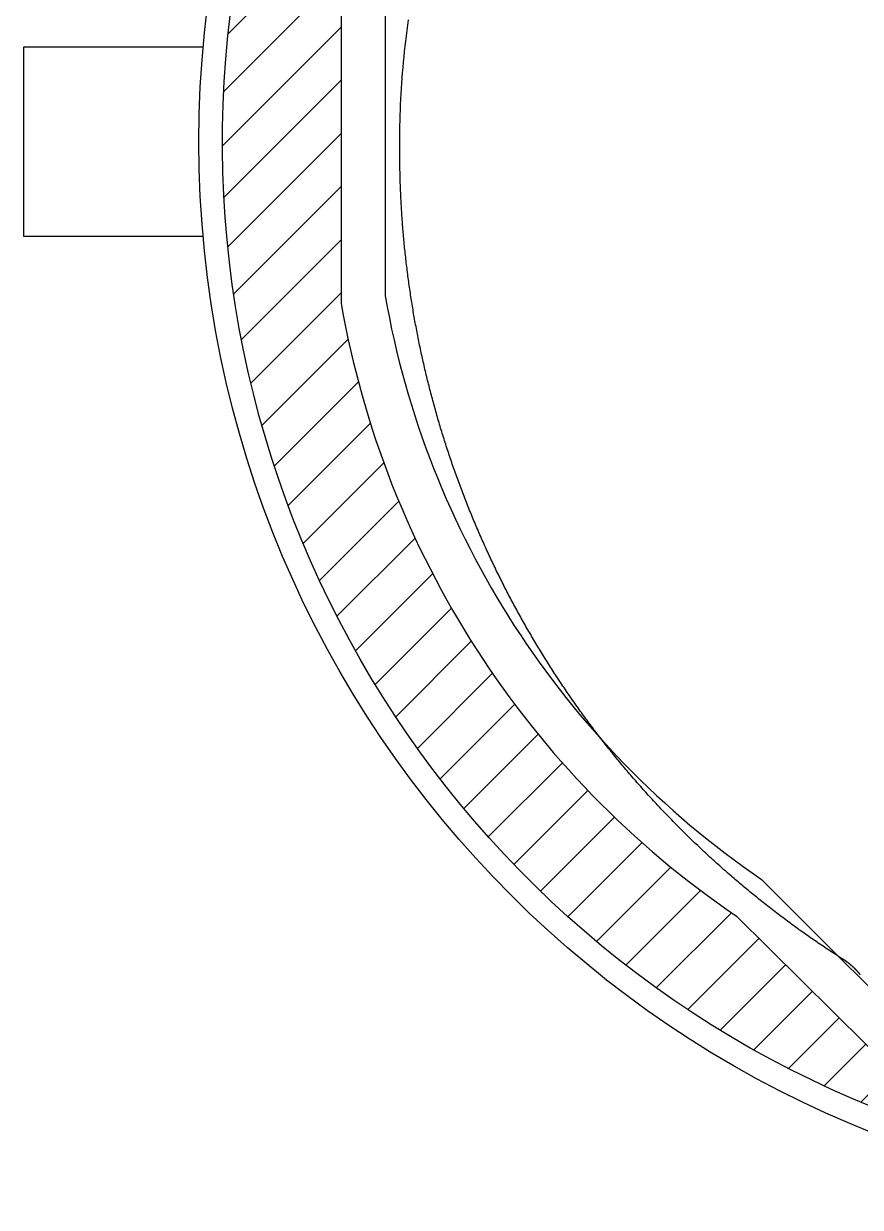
# Model space of a CAD drawing. Header units: millimetres. Extents: x 6268 to 6857, y -7375 to -6958.
# Drawn here: x 6681.34 to 6716.67, y -7202.39 to -7152.4 of the extents above; entities that cross this region are included whole.
import ezdxf

# ---------------------------------------------------------------- set-up
doc = ezdxf.new("R2010")
doc.units = ezdxf.units.MM
doc.header["$LTSCALE"] = 32.67
doc.layers.get('0').update_dxf_attribs({"linetype": 'CONTINUOUS'})
for name, color, linetype in [('BZ', 210, 'CONTINUOUS'), ('ITO', 3, 'CONTINUOUS'), ('sensor', 7, 'CONTINUOUS')]:
    doc.layers.add(name, color=color, linetype=linetype)

msp = doc.modelspace()

# ---------------------------------------------------------------- hatches: boundary and pattern name
h = msp.add_hatch()
h.set_pattern_fill('ANSI31', color=4, scale=0.5, style=0)
h.set_pattern_definition([(45, (66.8462, 199.5676), (-1.12253202, 1.12253202), [])])
h.paths.add_polyline_path([(6723.684, -7119.1), (6733.737, -7119.1), (6733.661, -7113.387, 0.824), (6717.291, -7198.198), (6719.629, -7198.194), (6711.437, -7190.093, -0.202419), (6694.746, -7164.22), (6694.746, -7150.553, -0.293118)])

# ---------------------------------------------------------------- linework, layer by layer
at = {"color": 1}
msp.add_line((6705.683, -7182.552), (6705.673, -7182.561), dxfattribs=at)
msp.add_line((6705.683, -7182.552), (6705.673, -7182.561), dxfattribs=at)
msp.add_line((6705.683, -7182.552), (6705.673, -7182.561), dxfattribs=at)
msp.add_line((6705.683, -7182.552), (6705.673, -7182.561), dxfattribs=at)
at = {"layer": 'BZ'}
msp.add_lwpolyline([(6716.669, -7192.566), (6716.666, -7192.561), (6716.662, -7192.557), (6716.659, -7192.553), (6716.655, -7192.548), (6716.652, -7192.544), (6716.648, -7192.54), (6716.645, -7192.535), (6716.641, -7192.531), (6716.638, -7192.527), (6716.634, -7192.522), (6716.63, -7192.518), (6716.627, -7192.514), (6716.623, -7192.509), (6716.62, -7192.505), (6716.612, -7192.496), (6716.609, -7192.492), (6716.605, -7192.488), (6716.602, -7192.484), (6716.598, -7192.48), (6716.594, -7192.475), (6716.591, -7192.471), (6716.587, -7192.467), (6716.58, -7192.458), (6716.572, -7192.45), (6716.569, -7192.446), (6716.565, -7192.442), (6716.561, -7192.438), (6716.557, -7192.433), (6716.554, -7192.429), (6716.55, -7192.425), (6716.546, -7192.421), (6716.542, -7192.417), (6716.539, -7192.413), (6716.535, -7192.409), (6716.531, -7192.404), (6716.527, -7192.4), (6716.52, -7192.392), (6716.512, -7192.384), (6716.508, -7192.38), (6716.5, -7192.372), (6716.497, -7192.368), (6716.493, -7192.364), (6716.485, -7192.356), (6716.477, -7192.348), (6716.473, -7192.344), (6716.469, -7192.34), (6716.466, -7192.336), (6716.462, -7192.332), (6716.458, -7192.328), (6716.454, -7192.324), (6716.45, -7192.32), (6716.446, -7192.316), (6716.442, -7192.312), (6716.438, -7192.308), (6716.434, -7192.304), (6716.43, -7192.3), (6716.426, -7192.296), (6716.422, -7192.292), (6716.418, -7192.289), (6716.414, -7192.285), (6716.41, -7192.281), (6716.406, -7192.277), (6716.402, -7192.273), (6716.394, -7192.265), (6716.39, -7192.262), (6716.385, -7192.258), (6716.381, -7192.254), (6716.377, -7192.25), (6716.373, -7192.246), (6716.369, -7192.242), (6716.365, -7192.239), (6716.361, -7192.235), (6716.357, -7192.231), (6716.353, -7192.227), (6716.349, -7192.224), (6716.344, -7192.22), (6716.34, -7192.216), (6716.336, -7192.212), (6716.332, -7192.209), (6716.328, -7192.205), (6716.323, -7192.201), (6716.319, -7192.197), (6716.315, -7192.194), (6716.311, -7192.19), (6716.302, -7192.183), (6716.298, -7192.179), (6716.294, -7192.176), (6716.29, -7192.172), (6716.285, -7192.168), (6716.281, -7192.165), (6716.277, -7192.161), (6716.273, -7192.157), (6716.268, -7192.154), (6716.264, -7192.15), (6716.26, -7192.147), (6716.256, -7192.143), (6716.251, -7192.14), (6716.247, -7192.136), (6716.243, -7192.132), (6716.238, -7192.129), (6716.229, -7192.122), (6716.225, -7192.118), (6716.216, -7192.111), (6716.212, -7192.108), (6716.208, -7192.104), (6716.203, -7192.101), (6716.199, -7192.098), (6716.195, -7192.094), (6716.19, -7192.091), (6716.186, -7192.087), (6716.181, -7192.084), (6716.177, -7192.08), (6716.173, -7192.077), (6716.168, -7192.074), (6716.159, -7192.067), (6716.155, -7192.063), (6716.15, -7192.06), (6716.141, -7192.053), (6716.132, -7192.047), (6716.128, -7192.043), (6716.123, -7192.04), (6716.119, -7192.037), (6716.114, -7192.033), (6716.11, -7192.03), (6716.105, -7192.027), (6716.101, -7192.024), (6716.096, -7192.02), (6716.092, -7192.017), (6716.087, -7192.014), (6716.083, -7192.011), (6716.073, -7192.004), (6716.064, -7191.998), (6716.055, -7191.991), (6716.05, -7191.988), (6716.046, -7191.985), (6716.041, -7191.982), (6716.037, -7191.979), (6716.032, -7191.976), (6716.027, -7191.972), (6716.023, -7191.969), (6716.018, -7191.966), (6716.013, -7191.963), (6716.009, -7191.96), (6716.004, -7191.957), (6715.995, -7191.951), (6715.99, -7191.948), (6715.985, -7191.945), (6715.976, -7191.939), (6715.971, -7191.936), (6715.966, -7191.933, -0.0001), (6715.966, -7191.933), (6715.899, -7191.89), (6715.831, -7191.846), (6715.764, -7191.803), (6715.697, -7191.759), (6715.629, -7191.716), (6715.562, -7191.672), (6715.495, -7191.628), (6715.428, -7191.584), (6715.361, -7191.54), (6715.294, -7191.496), (6715.228, -7191.451), (6715.161, -7191.407), (6715.095, -7191.362), (6715.028, -7191.317), (6714.962, -7191.272), (6714.895, -7191.227), (6714.829, -7191.182), (6714.763, -7191.136), (6714.697, -7191.091), (6714.631, -7191.045), (6714.565, -7191), (6714.5, -7190.954), (6714.434, -7190.908), (6714.368, -7190.862), (6714.303, -7190.815), (6714.238, -7190.769), (6714.172, -7190.722), (6714.107, -7190.676), (6714.042, -7190.629), (6713.977, -7190.582), (6713.912, -7190.535), (6713.847, -7190.488), (6713.783, -7190.441), (6713.718, -7190.393), (6713.653, -7190.346), (6713.589, -7190.298), (6713.525, -7190.25), (6713.46, -7190.202), (6713.396, -7190.154), (6713.332, -7190.106), (6713.268, -7190.058), (6713.204, -7190.009), (6713.141, -7189.961), (6713.077, -7189.912), (6713.013, -7189.863), (6712.95, -7189.814), (6712.886, -7189.765), (6712.823, -7189.716), (6712.76, -7189.667), (6712.697, -7189.617), (6712.634, -7189.568), (6712.571, -7189.518), (6712.508, -7189.468), (6712.445, -7189.418), (6712.383, -7189.368), (6712.32, -7189.318), (6712.258, -7189.267), (6712.196, -7189.217), (6712.133, -7189.166), (6712.071, -7189.116), (6712.009, -7189.065), (6711.947, -7189.014), (6711.886, -7188.963), (6711.824, -7188.912), (6711.762, -7188.86), (6711.701, -7188.809), (6711.639, -7188.758), (6711.578, -7188.706), (6711.517, -7188.654), (6711.456, -7188.602), (6711.395, -7188.55), (6711.334, -7188.498), (6711.273, -7188.446), (6711.212, -7188.393), (6711.152, -7188.341), (6711.091, -7188.288), (6711.031, -7188.235), (6710.971, -7188.183), (6710.911, -7188.13), (6710.851, -7188.076), (6710.791, -7188.023), (6710.731, -7187.97), (6710.671, -7187.916), (6710.611, -7187.863), (6710.552, -7187.809), (6710.492, -7187.755), (6710.433, -7187.701), (6710.374, -7187.647), (6710.315, -7187.593), (6710.256, -7187.539), (6710.197, -7187.484), (6710.138, -7187.43), (6710.08, -7187.375), (6710.021, -7187.321), (6709.963, -7187.266), (6709.904, -7187.211), (6709.846, -7187.156), (6709.788, -7187.1), (6709.73, -7187.045), (6709.672, -7186.99), (6709.614, -7186.934), (6709.557, -7186.878), (6709.499, -7186.823), (6709.442, -7186.767), (6709.384, -7186.711), (6709.327, -7186.655), (6709.27, -7186.598), (6709.213, -7186.542), (6709.156, -7186.485), (6709.099, -7186.429), (6709.042, -7186.372), (6708.986, -7186.315), (6708.929, -7186.258), (6708.873, -7186.201), (6708.817, -7186.144), (6708.761, -7186.087), (6708.705, -7186.03), (6708.649, -7185.972), (6708.593, -7185.915), (6708.537, -7185.857), (6708.482, -7185.799), (6708.426, -7185.741), (6708.371, -7185.683), (6708.316, -7185.625), (6708.261, -7185.567), (6708.206, -7185.508), (6708.151, -7185.45), (6708.096, -7185.391), (6708.042, -7185.333), (6707.987, -7185.274), (6707.933, -7185.215), (6707.879, -7185.156), (6707.824, -7185.097), (6707.77, -7185.038), (6707.716, -7184.978), (6707.663, -7184.919), (6707.609, -7184.859), (6707.555, -7184.8), (6707.502, -7184.74), (6707.449, -7184.68), (6707.395, -7184.62), (6707.342, -7184.56), (6707.289, -7184.5), (6707.236, -7184.44), (6707.184, -7184.379), (6707.131, -7184.319), (6707.079, -7184.258), (6707.026, -7184.198), (6706.974, -7184.137), (6706.922, -7184.076), (6706.87, -7184.015), (6706.818, -7183.954), (6706.766, -7183.893), (6706.715, -7183.831), (6706.663, -7183.77), (6706.612, -7183.708), (6706.56, -7183.647), (6706.509, -7183.585), (6706.458, -7183.523), (6706.407, -7183.461), (6706.356, -7183.399), (6706.306, -7183.337), (6706.255, -7183.275), (6706.205, -7183.213), (6706.154, -7183.15), (6706.104, -7183.088), (6706.054, -7183.025), (6706.004, -7182.962), (6705.954, -7182.899), (6705.905, -7182.837), (6705.855, -7182.774), (6705.806, -7182.71), (6705.757, -7182.647), (6705.707, -7182.584), (6705.658, -7182.521), (6705.609, -7182.457), (6705.561, -7182.393), (6705.512, -7182.33), (6705.463, -7182.266), (6705.415, -7182.202), (6705.367, -7182.138), (6705.318, -7182.074), (6705.27, -7182.01), (6705.222, -7181.946), (6705.175, -7181.881), (6705.127, -7181.817), (6705.079, -7181.752), (6705.032, -7181.688), (6704.985, -7181.623), (6704.938, -7181.558), (6704.891, -7181.493), (6704.844, -7181.428), (6704.797, -7181.363), (6704.75, -7181.298), (6704.704, -7181.232), (6704.657, -7181.167), (6704.611, -7181.102), (6704.565, -7181.036), (6704.519, -7180.97), (6704.473, -7180.905), (6704.427, -7180.839), (6704.382, -7180.773), (6704.336, -7180.707), (6704.291, -7180.641), (6704.246, -7180.574), (6704.201, -7180.508), (6704.156, -7180.442), (6704.111, -7180.375), (6704.066, -7180.309), (6704.022, -7180.242), (6703.977, -7180.175), (6703.933, -7180.108), (6703.889, -7180.042), (6703.845, -7179.975), (6703.801, -7179.907), (6703.757, -7179.84), (6703.714, -7179.773), (6703.67, -7179.706), (6703.627, -7179.638), (6703.584, -7179.571), (6703.541, -7179.503), (6703.498, -7179.435), (6703.455, -7179.368), (6703.412, -7179.3), (6703.37, -7179.232), (6703.327, -7179.164), (6703.285, -7179.096), (6703.243, -7179.027), (6703.201, -7178.959), (6703.159, -7178.891), (6703.117, -7178.822), (6703.076, -7178.754), (6703.034, -7178.685), (6702.993, -7178.617), (6702.952, -7178.548), (6702.911, -7178.479), (6702.87, -7178.41), (6702.829, -7178.341), (6702.788, -7178.272), (6702.748, -7178.203), (6702.707, -7178.133), (6702.667, -7178.064), (6702.627, -7177.995), (6702.587, -7177.925), (6702.547, -7177.856), (6702.508, -7177.786), (6702.468, -7177.716), (6702.429, -7177.646), (6702.389, -7177.577), (6702.35, -7177.507), (6702.311, -7177.437), (6702.272, -7177.366), (6702.234, -7177.296), (6702.195, -7177.226), (6702.157, -7177.156), (6702.118, -7177.085), (6702.08, -7177.015), (6702.042, -7176.944), (6702.004, -7176.873), (6701.967, -7176.803), (6701.929, -7176.732), (6701.891, -7176.661), (6701.854, -7176.59), (6701.817, -7176.519), (6701.78, -7176.448), (6701.743, -7176.377), (6701.706, -7176.306), (6701.67, -7176.234), (6701.633, -7176.163), (6701.597, -7176.091), (6701.561, -7176.02), (6701.525, -7175.948), (6701.489, -7175.877), (6701.453, -7175.805), (6701.417, -7175.733), (6701.382, -7175.661), (6701.347, -7175.589), (6701.311, -7175.517), (6701.276, -7175.445), (6701.241, -7175.373), (6701.207, -7175.301), (6701.172, -7175.228), (6701.138, -7175.156), (6701.103, -7175.084), (6701.069, -7175.011), (6701.035, -7174.938), (6701.001, -7174.866), (6700.967, -7174.793), (6700.934, -7174.72), (6700.9, -7174.647), (6700.867, -7174.575), (6700.834, -7174.502), (6700.801, -7174.429), (6700.768, -7174.355), (6700.735, -7174.282), (6700.702, -7174.209), (6700.67, -7174.136), (6700.638, -7174.062), (6700.606, -7173.989), (6700.573, -7173.915), (6700.542, -7173.842), (6700.51, -7173.768), (6700.478, -7173.695), (6700.447, -7173.621), (6700.416, -7173.547), (6700.384, -7173.473), (6700.353, -7173.399), (6700.323, -7173.325), (6700.292, -7173.251), (6700.261, -7173.177), (6700.231, -7173.103), (6700.201, -7173.029), (6700.171, -7172.954), (6700.141, -7172.88), (6700.111, -7172.806), (6700.081, -7172.731), (6700.052, -7172.657), (6700.022, -7172.582), (6699.993, -7172.507), (6699.964, -7172.433), (6699.935, -7172.358), (6699.906, -7172.283), (6699.877, -7172.208), (6699.849, -7172.133), (6699.821, -7172.058), (6699.792, -7171.983), (6699.764, -7171.908), (6699.736, -7171.833), (6699.709, -7171.758), (6699.681, -7171.683), (6699.654, -7171.607), (6699.626, -7171.532), (6699.599, -7171.456), (6699.572, -7171.381), (6699.545, -7171.305), (6699.519, -7171.23), (6699.492, -7171.154), (6699.466, -7171.078), (6699.439, -7171.003), (6699.413, -7170.927), (6699.387, -7170.851), (6699.362, -7170.775), (6699.336, -7170.699), (6699.31, -7170.623), (6699.285, -7170.547), (6699.26, -7170.471), (6699.235, -7170.395), (6699.21, -7170.319), (6699.185, -7170.242), (6699.161, -7170.166), (6699.136, -7170.09), (6699.112, -7170.013), (6699.088, -7169.937), (6699.064, -7169.861), (6699.04, -7169.784), (6699.016, -7169.707), (6698.993, -7169.631), (6698.969, -7169.554), (6698.946, -7169.477), (6698.923, -7169.401), (6698.9, -7169.324), (6698.877, -7169.247), (6698.855, -7169.17), (6698.832, -7169.093), (6698.81, -7169.016), (6698.788, -7168.939), (6698.766, -7168.862), (6698.744, -7168.785), (6698.722, -7168.708), (6698.701, -7168.63), (6698.679, -7168.553), (6698.658, -7168.476), (6698.637, -7168.399), (6698.616, -7168.321), (6698.595, -7168.244), (6698.574, -7168.166), (6698.554, -7168.089), (6698.534, -7168.011), (6698.513, -7167.934), (6698.493, -7167.856), (6698.474, -7167.778), (6698.454, -7167.701), (6698.434, -7167.623), (6698.415, -7167.545), (6698.396, -7167.467), (6698.376, -7167.389), (6698.358, -7167.312), (6698.339, -7167.234), (6698.32, -7167.156), (6698.302, -7167.078), (6698.283, -7167), (6698.265, -7166.922), (6698.247, -7166.843), (6698.229, -7166.765), (6698.212, -7166.687), (6698.194, -7166.609), (6698.177, -7166.531), (6698.159, -7166.452), (6698.142, -7166.374), (6698.125, -7166.296), (6698.109, -7166.217), (6698.092, -7166.139), (6698.075, -7166.06), (6698.059, -7165.982), (6698.043, -7165.903), (6698.027, -7165.825), (6698.011, -7165.746), (6697.995, -7165.668), (6697.98, -7165.589), (6697.965, -7165.51), (6697.949, -7165.432), (6697.934, -7165.353), (6697.919, -7165.274), (6697.905, -7165.195), (6697.89, -7165.116), (6697.876, -7165.038), (6697.861, -7164.959), (6697.847, -7164.88), (6697.833, -7164.801), (6697.819, -7164.722), (6697.806, -7164.643), (6697.792, -7164.564), (6697.779, -7164.485), (6697.766, -7164.406), (6697.753, -7164.327), (6697.74, -7164.248), (6697.727, -7164.168), (6697.714, -7164.089), (6697.702, -7164.01), (6697.69, -7163.931), (6697.678, -7163.852), (6697.666, -7163.772), (6697.654, -7163.693), (6697.642, -7163.614), (6697.631, -7163.534), (6697.62, -7163.455), (6697.608, -7163.376), (6697.597, -7163.296), (6697.587, -7163.217), (6697.576, -7163.137), (6697.565, -7163.058), (6697.555, -7162.978), (6697.545, -7162.899), (6697.535, -7162.819), (6697.525, -7162.74), (6697.515, -7162.66), (6697.506, -7162.581), (6697.496, -7162.501), (6697.487, -7162.421), (6697.478, -7162.342), (6697.469, -7162.262), (6697.46, -7162.182), (6697.451, -7162.103), (6697.443, -7162.023), (6697.435, -7161.943), (6697.426, -7161.863), (6697.418, -7161.784), (6697.411, -7161.704), (6697.403, -7161.624), (6697.395, -7161.544), (6697.388, -7161.464), (6697.381, -7161.385), (6697.374, -7161.305), (6697.367, -7161.225), (6697.36, -7161.145), (6697.354, -7161.065), (6697.347, -7160.985), (6697.341, -7160.905), (6697.335, -7160.825), (6697.329, -7160.745), (6697.323, -7160.665), (6697.317, -7160.585), (6697.312, -7160.505), (6697.307, -7160.425), (6697.302, -7160.345), (6697.297, -7160.265), (6697.292, -7160.185), (6697.287, -7160.105), (6697.283, -7160.025), (6697.278, -7159.945), (6697.274, -7159.865), (6697.27, -7159.785), (6697.266, -7159.705), (6697.262, -7159.625), (6697.259, -7159.545), (6697.255, -7159.465), (6697.252, -7159.385), (6697.249, -7159.305), (6697.246, -7159.225), (6697.243, -7159.144), (6697.241, -7159.064), (6697.238, -7158.984), (6697.236, -7158.904), (6697.234, -7158.824), (6697.232, -7158.744), (6697.23, -7158.664), (6697.228, -7158.583), (6697.227, -7158.503), (6697.226, -7158.423), (6697.224, -7158.343), (6697.223, -7158.263), (6697.222, -7158.183), (6697.222, -7158.103), (6697.221, -7158.022), (6697.221, -7157.942), (6697.221, -7157.862), (6697.221, -7157.782), (6697.221, -7157.702), (6697.221, -7157.622), (6697.221, -7157.541), (6697.222, -7157.461), (6697.223, -7157.382), (6697.223, -7157.159), (6697.225, -7156.934), (6697.229, -7156.71), (6697.234, -7156.486), (6697.24, -7156.263), (6697.247, -7156.039), (6697.256, -7155.815), (6697.267, -7155.591), (6697.278, -7155.367), (6697.291, -7155.143), (6697.306, -7154.92), (6697.321, -7154.696), (6697.339, -7154.473), (6697.357, -7154.25), (6697.377, -7154.027), (6697.398, -7153.804), (6697.421, -7153.581), (6697.445, -7153.358), (6697.47, -7153.135), (6697.497, -7152.913), (6697.525, -7152.691), (6697.555, -7152.468), (6697.586, -7152.247)], format="xyb", dxfattribs=at)
at = {"layer": 'ITO', "color": 7, "true_color": 0xffffff}
msp.add_lwpolyline([(6688.915, -7161.387), (6681.337, -7161.387), (6681.337, -7153.387), (6688.915, -7153.387)], dxfattribs=at)
at = {"layer": 'ITO', "color": 251, "true_color": 0x636466}
msp.add_circle((6733.737, -7157.387), 45, dxfattribs=at)
at = {"layer": 'sensor', "color": 4}
msp.add_lwpolyline([(6772.727, -7164.22), (6772.727, -7150.553, 0.293118), (6743.79, -7119.1), (6723.684, -7119.1, 0.293118), (6694.746, -7150.553), (6694.746, -7164.22, 0.202419), (6711.437, -7190.093), (6719.629, -7198.194), (6717.291, -7198.198, -5.13358), (6750.322, -7198.141), (6747.984, -7198.145), (6756.036, -7190.093, 0.202419)], format="xyb", close=True, dxfattribs=at)
at = {"layer": 'sensor', "color": 0}
msp.add_lwpolyline([(6746.952, -7196.351, 0.198912), (6747.306, -7196.204), (6754.974, -7188.536, 0.202419), (6770.871, -7163.895), (6770.871, -7150.879, 0.293118), (6743.311, -7120.923), (6724.162, -7120.923, 0.293118), (6696.603, -7150.879), (6696.603, -7163.895, 0.202419), (6712.499, -7188.536), (6720.168, -7196.204, 0.198912), (6720.521, -7196.351)], format="xyb", close=True, dxfattribs=at)
msp.add_lwpolyline([(6746.952, -7196.351, 0.198912), (6747.306, -7196.204), (6754.974, -7188.536, 0.202419), (6770.871, -7163.895), (6770.871, -7150.879, 0.293118), (6743.311, -7120.923), (6724.162, -7120.923, 0.293118), (6696.603, -7150.879), (6696.603, -7163.895, 0.202419), (6712.499, -7188.536), (6720.168, -7196.204, 0.198912), (6720.521, -7196.351)], format="xyb", close=True, dxfattribs=at)

doc.saveas('drawing.dxf')
